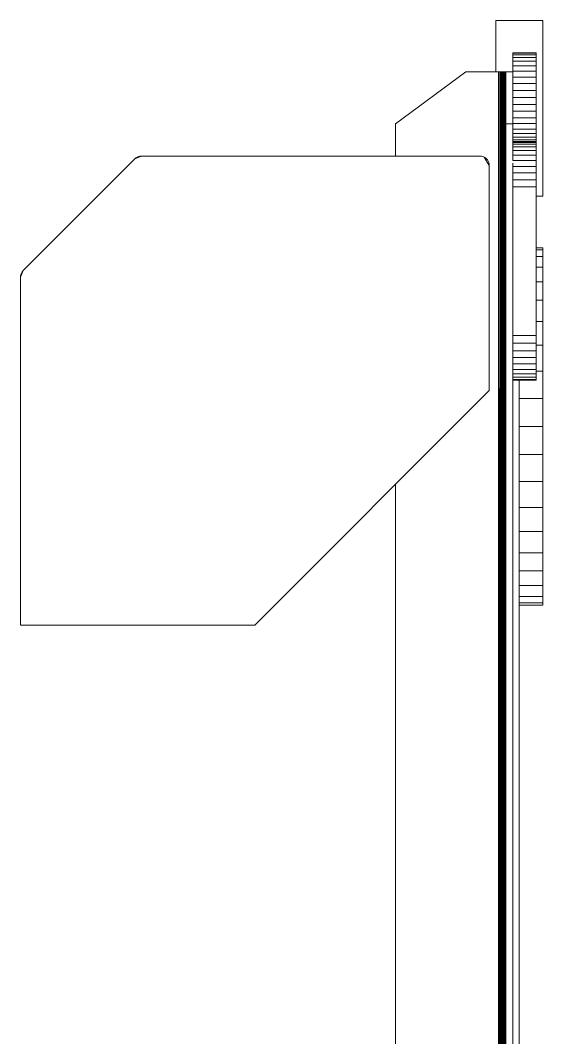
# Model space of a CAD drawing. Header units: centimetres. Extents: x -336 to 16318, y -437 to 1921.
# Drawn here: x 5732.01 to 5754.63, y 164.27 to 207.66 of the extents above; entities that cross this region are included whole.
import ezdxf

# ---------------------------------------------------------------- set-up
doc = ezdxf.new("R2010")
doc.units = ezdxf.units.CM
doc.layers.add('M-EQPM', color=7, linetype='Continuous', lineweight=9)

# ---------------------------------------------------------------- blocks, each defined once
blk = doc.blocks.new('EQ-07-007 - EQ-07-007_dwg_Agrupar_744-1591877-Section 6')
at = {"layer": 'M-EQPM', "color": 253, "true_color": 0x999999}
for p, q in [((5753.288, 182.721), (5753.288, 158.996)), ((5753.288, 182.721), (5753.288, 158.996)), ((5753.288, 158.996), (5753.288, 182.721))]:
    blk.add_line(p, q, dxfattribs=at)
blk = doc.blocks.new('EQ-07-007 - EQ-07-007_dwg_Agrupar_741-1591892-Section 6')
at = {"layer": 'M-EQPM', "color": 136, "true_color": 0x007f7f}
for p, q in [((5752.288, 207.661), (5754.288, 207.661)), ((5752.288, 207.661), (5752.288, 205.468)), ((5752.288, 207.661), (5752.288, 205.468)), ((5752.288, 207.661), (5752.288, 205.468)), ((5754.288, 200.161), (5754.288, 207.661)), ((5754.288, 200.161), (5754.288, 207.661)), ((5793.288, 207.661), (5791.288, 207.661)), ((5791.288, 206.255), (5791.288, 207.661)), ((5791.288, 206.255), (5791.288, 207.661)), ((5791.288, 207.661), (5793.288, 207.661)), ((5793.288, 205.468), (5793.288, 207.661)), ((5793.288, 207.661), (5793.288, 205.468)), ((5793.288, 207.661), (5793.288, 205.468)), ((5754.288, 200.161), (5754.008, 200.161)), ((5754.288, 200.161), (5754.008, 200.161)), ((5755.288, 190.341), (5755.288, 191.709)), ((5755.288, 190.341), (5755.288, 191.709)), ((5755.288, 190.341), (5755.288, 191.709)), ((5755.288, 188.961), (5755.288, 190.341)), ((5755.288, 190.341), (5788.965, 190.341)), ((5788.965, 190.341), (5755.288, 190.341)), ((5755.288, 187.615), (5755.288, 188.961)), ((5755.288, 188.961), (5788.965, 188.961)), ((5755.288, 188.961), (5788.965, 188.961)), ((5755.288, 188.961), (5788.965, 188.961)), ((5755.288, 186.336), (5755.288, 187.615)), ((5755.288, 187.615), (5788.965, 187.615)), ((5755.288, 186.336), (5755.288, 187.615)), ((5788.965, 187.615), (5755.288, 187.615)), ((5755.288, 187.615), (5755.288, 186.336)), ((5755.288, 185.156), (5755.288, 186.336)), ((5755.288, 186.336), (5788.965, 186.336)), ((5755.288, 185.156), (5755.288, 186.336)), ((5755.288, 186.336), (5788.965, 186.336)), ((5755.288, 184.104), (5755.288, 185.156)), ((5755.288, 185.156), (5788.965, 185.156)), ((5755.288, 185.156), (5788.965, 185.156)), ((5755.288, 183.205), (5755.288, 184.104)), ((5755.288, 184.104), (5788.965, 184.104)), ((5755.288, 182.482), (5755.288, 183.205)), ((5755.288, 183.205), (5788.965, 183.205)), ((5755.288, 183.205), (5788.965, 183.205)), ((5755.288, 182.482), (5755.288, 183.205)), ((5755.288, 182.482), (5755.288, 181.952)), ((5755.288, 182.482), (5788.965, 182.482)), ((5788.965, 182.482), (5755.288, 182.482)), ((5755.288, 181.629), (5755.288, 181.952)), ((5755.288, 181.952), (5788.965, 181.952)), ((5755.288, 181.952), (5788.965, 181.952)), ((5755.288, 181.521), (5755.288, 181.629)), ((5755.288, 181.629), (5788.965, 181.629)), ((5788.965, 181.629), (5755.288, 181.629)), ((5755.288, 181.629), (5788.965, 181.629)), ((5755.288, 181.521), (5788.965, 181.521)), ((5755.288, 181.521), (5788.965, 181.521))]:
    blk.add_line(p, q, dxfattribs=at)
at = {"layer": 'M-EQPM', "color": 136, "true_color": 0x007f7f, "flags": 128}
for points in [[(5754.008, 200.161), (5754.288, 200.161), (5754.288, 207.661), (5752.288, 207.661), (5754.288, 207.661)], [(5791.288, 206.255), (5791.288, 207.661), (5793.288, 207.661)], [(5755.288, 187.615), (5755.288, 188.961), (5755.288, 190.341)], [(5788.965, 190.341), (5755.288, 190.341), (5755.288, 188.961)], [(5788.965, 187.615), (5755.288, 187.615), (5755.288, 188.961)], [(5788.965, 186.336), (5755.288, 186.336), (5755.288, 185.156), (5788.965, 185.156)], [(5755.288, 181.521), (5755.288, 181.629), (5755.288, 181.952), (5755.288, 182.482), (5755.288, 183.205), (5755.288, 184.104), (5755.288, 185.156)], [(5788.965, 184.104), (5755.288, 184.104), (5755.288, 185.156)], [(5788.965, 184.104), (5755.288, 184.104), (5755.288, 183.205), (5788.965, 183.205)], [(5788.965, 182.482), (5755.288, 182.482), (5755.288, 181.952)], [(5788.965, 181.952), (5755.288, 181.952), (5755.288, 181.629)], [(5755.288, 181.629), (5755.288, 181.521), (5788.965, 181.521)]]:
    blk.add_lwpolyline(points, dxfattribs=at)
blk = doc.blocks.new('EQ-07-007 - EQ-07-007_dwg_Agrupar_743-1591895-Section 6')
at = {"layer": 'M-EQPM', "color": 136, "true_color": 0x007f7f}
for p, q in [((5754.008, 197.961), (5754.288, 197.961)), ((5754.008, 197.961), (5754.288, 197.961)), ((5754.008, 197.867), (5754.288, 197.867)), ((5754.288, 197.961), (5754.288, 197.867)), ((5754.288, 197.588), (5754.288, 197.867)), ((5754.008, 197.588), (5754.288, 197.588)), ((5754.008, 197.588), (5754.288, 197.588)), ((5754.288, 197.13), (5754.288, 197.588)), ((5754.288, 197.588), (5754.288, 197.13)), ((5754.288, 197.13), (5754.288, 197.588)), ((5754.008, 197.13), (5754.288, 197.13)), ((5754.288, 197.13), (5754.008, 197.13)), ((5754.288, 197.13), (5754.288, 196.505)), ((5754.288, 196.505), (5754.288, 197.13)), ((5754.008, 196.505), (5754.288, 196.505)), ((5754.008, 196.505), (5754.288, 196.505)), ((5754.288, 195.729), (5754.288, 196.505)), ((5754.008, 195.729), (5754.288, 195.729)), ((5754.288, 194.819), (5754.288, 195.729)), ((5754.008, 194.819), (5754.288, 194.819)), ((5754.008, 194.819), (5754.288, 194.819)), ((5754.288, 193.8), (5754.288, 194.819)), ((5754.008, 193.8), (5754.288, 193.8)), ((5754.288, 193.8), (5754.008, 193.8)), ((5754.288, 192.695), (5754.288, 193.8)), ((5754.008, 192.695), (5754.288, 192.695)), ((5754.288, 191.533), (5754.288, 192.695)), ((5753.288, 191.533), (5753.288, 192.329)), ((5753.288, 190.341), (5753.288, 191.533)), ((5753.288, 191.533), (5754.288, 191.533)), ((5753.288, 191.533), (5753.288, 190.341)), ((5754.288, 191.533), (5753.288, 191.533)), ((5754.288, 190.341), (5754.288, 191.533)), ((5754.288, 190.341), (5754.288, 191.533)), ((5753.288, 189.148), (5753.288, 190.341)), ((5753.288, 190.341), (5754.288, 190.341)), ((5753.288, 189.148), (5753.288, 190.341)), ((5754.288, 189.148), (5754.288, 190.341)), ((5754.288, 189.148), (5754.288, 190.341)), ((5753.288, 187.986), (5753.288, 189.148)), ((5753.288, 189.148), (5754.288, 189.148)), ((5753.288, 187.986), (5753.288, 189.148)), ((5753.288, 189.148), (5754.288, 189.148)), ((5754.288, 187.986), (5754.288, 189.148)), ((5754.288, 187.986), (5754.288, 189.148)), ((5753.288, 186.881), (5753.288, 187.986)), ((5753.288, 187.986), (5754.288, 187.986)), ((5753.288, 186.881), (5753.288, 187.986)), ((5753.288, 186.881), (5753.288, 187.986)), ((5753.288, 187.986), (5754.288, 187.986)), ((5754.288, 186.881), (5754.288, 187.986)), ((5754.288, 187.986), (5754.288, 186.881)), ((5754.288, 186.881), (5754.288, 187.986)), ((5753.288, 185.862), (5753.288, 186.881)), ((5753.288, 186.881), (5754.288, 186.881)), ((5753.288, 185.862), (5753.288, 186.881)), ((5754.288, 185.862), (5754.288, 186.881)), ((5754.288, 185.862), (5754.288, 186.881)), ((5753.288, 184.952), (5753.288, 185.862)), ((5753.288, 185.862), (5754.288, 185.862)), ((5753.288, 185.862), (5754.288, 185.862)), ((5754.288, 184.952), (5754.288, 185.862)), ((5753.288, 184.176), (5753.288, 184.952)), ((5753.288, 184.952), (5754.288, 184.952)), ((5753.288, 184.952), (5753.288, 184.176)), ((5754.288, 184.952), (5754.288, 184.176)), ((5754.288, 184.176), (5754.288, 184.952)), ((5753.288, 183.551), (5753.288, 184.176)), ((5753.288, 184.176), (5754.288, 184.176)), ((5753.288, 183.551), (5753.288, 184.176)), ((5753.288, 184.176), (5754.288, 184.176)), ((5753.288, 183.551), (5753.288, 184.176)), ((5754.288, 183.551), (5754.288, 184.176)), ((5754.288, 183.551), (5754.288, 184.176)), ((5753.288, 183.093), (5753.288, 183.551)), ((5753.288, 183.551), (5754.288, 183.551)), ((5753.288, 183.093), (5753.288, 183.551)), ((5754.288, 183.551), (5753.288, 183.551)), ((5754.288, 183.093), (5754.288, 183.551)), ((5754.288, 183.093), (5754.288, 183.551)), ((5753.288, 182.814), (5753.288, 183.093)), ((5753.288, 183.093), (5754.288, 183.093)), ((5753.288, 182.721), (5753.288, 182.814)), ((5753.288, 182.814), (5754.288, 182.814)), ((5753.288, 182.721), (5754.288, 182.721)), ((5754.288, 183.093), (5754.288, 182.814)), ((5754.288, 182.721), (5754.288, 182.814))]:
    blk.add_line(p, q, dxfattribs=at)
at = {"layer": 'M-EQPM', "color": 136, "true_color": 0x007f7f, "flags": 128}
for points in [[(5754.288, 197.588), (5754.288, 197.867), (5754.288, 197.961), (5754.008, 197.961)], [(5754.008, 197.867), (5754.288, 197.867), (5754.288, 197.961)], [(5754.008, 197.867), (5754.288, 197.867), (5754.288, 197.588), (5754.008, 197.588)], [(5754.008, 196.505), (5754.288, 196.505), (5754.288, 197.13), (5754.008, 197.13)], [(5754.288, 196.505), (5754.288, 195.729), (5754.008, 195.729)], [(5754.288, 194.819), (5754.288, 195.729), (5754.288, 196.505)], [(5754.288, 194.819), (5754.288, 195.729), (5754.008, 195.729)], [(5754.008, 194.819), (5754.288, 194.819), (5754.288, 193.8)], [(5754.288, 192.695), (5754.288, 193.8), (5754.288, 194.819)], [(5754.288, 192.695), (5754.288, 193.8), (5754.008, 193.8)], [(5753.288, 192.329), (5753.288, 191.533), (5754.288, 191.533), (5754.288, 192.695)], [(5754.288, 190.341), (5754.288, 191.533), (5754.288, 192.695)], [(5753.288, 190.341), (5753.288, 191.533), (5753.288, 192.329)], [(5753.288, 190.341), (5754.288, 190.341), (5753.288, 190.341), (5753.288, 189.148), (5754.288, 189.148), (5754.288, 190.341)], [(5754.288, 189.148), (5754.288, 187.986), (5753.288, 187.986), (5753.288, 189.148)], [(5754.288, 186.881), (5753.288, 186.881), (5753.288, 185.862), (5754.288, 185.862), (5754.288, 186.881), (5753.288, 186.881)], [(5753.288, 184.176), (5753.288, 184.952), (5753.288, 185.862)], [(5754.288, 185.862), (5754.288, 184.952), (5753.288, 184.952)], [(5754.288, 184.952), (5753.288, 184.952), (5753.288, 185.862)], [(5754.288, 184.176), (5754.288, 184.952), (5754.288, 185.862)], [(5753.288, 184.176), (5754.288, 184.176), (5754.288, 183.551)], [(5753.288, 183.093), (5753.288, 183.551), (5754.288, 183.551), (5754.288, 183.093)], [(5753.288, 182.721), (5753.288, 182.814), (5753.288, 183.093)], [(5754.288, 183.093), (5753.288, 183.093), (5753.288, 182.814), (5754.288, 182.814), (5754.288, 183.093), (5753.288, 183.093)], [(5753.288, 182.814), (5753.288, 182.721), (5754.288, 182.721)], [(5753.288, 182.721), (5754.288, 182.721), (5754.288, 182.814), (5753.288, 182.814)], [(5754.288, 182.721), (5754.288, 182.814), (5754.288, 183.093)]]:
    blk.add_lwpolyline(points, dxfattribs=at)
blk.add_lwpolyline([(5754.008, 192.695), (5754.288, 192.695)], close=True, dxfattribs=at)
blk = doc.blocks.new('EQ-07-007 - EQ-07-007_dwg-1591871-Section 6')
for name in ['EQ-07-007 - EQ-07-007_dwg_Agrupar_741-1591892-Section 6', 'EQ-07-007 - EQ-07-007_dwg_Agrupar_743-1591895-Section 6', 'EQ-07-007 - EQ-07-007_dwg_Agrupar_744-1591877-Section 6']:
    blk.add_blockref(name, (0, 0))
blk = doc.blocks.new('EQ-07-007 - EQ-07-007-1585142-Section 6')
blk.add_blockref('EQ-07-007 - EQ-07-007_dwg-1591871-Section 6', (0, 0))
blk = doc.blocks.new('EQ-07-008 - EQ-07-008_dwg_Agrupar_499-1585991-Section 6')
at = {"layer": 'M-EQPM', "color": 136, "true_color": 0x007f7f}
for p, q in [((5751.008, 205.468), (5748.008, 203.248)), ((5751.008, 205.468), (5752.408, 205.468)), ((5752.455, 205.468), (5752.408, 205.468)), ((5752.408, 205.468), (5752.408, 124.438)), ((5752.408, 205.468), (5752.408, 124.438)), ((5752.5, 205.468), (5752.455, 205.468)), ((5752.455, 205.468), (5752.455, 124.438)), ((5752.544, 205.468), (5752.5, 205.468)), ((5752.5, 205.468), (5752.5, 124.438)), ((5752.584, 205.468), (5752.544, 205.468)), ((5752.544, 205.468), (5752.544, 124.438)), ((5752.62, 205.468), (5752.584, 205.468)), ((5752.584, 205.468), (5752.584, 124.438)), ((5752.65, 205.468), (5752.62, 205.468)), ((5752.62, 205.468), (5752.62, 124.438)), ((5752.675, 205.468), (5752.65, 205.468)), ((5752.65, 205.468), (5752.65, 124.438)), ((5752.693, 205.468), (5752.675, 205.468)), ((5752.675, 205.468), (5752.675, 124.438)), ((5752.704, 205.468), (5752.693, 205.468)), ((5752.693, 205.468), (5752.693, 124.438)), ((5752.708, 205.468), (5752.704, 205.468)), ((5753.008, 205.468), (5752.708, 205.468)), ((5752.708, 205.468), (5752.708, 203.248)), ((5752.708, 205.468), (5752.708, 205)), ((5752.708, 203.248), (5752.708, 205.468)), ((5753.008, 205.468), (5752.708, 205.468)), ((5748.008, 203.248), (5748.008, 201.868)), ((5748.008, 201.868), (5748.008, 203.248)), ((5752.708, 203.248), (5752.708, 124.438)), ((5753.008, 203.248), (5752.708, 203.248)), ((5752.708, 124.438), (5752.708, 203.248)), ((5752.708, 203.248), (5753.008, 203.248)), ((5753.008, 155.518), (5753.008, 201.571)), ((5753.008, 201.571), (5753.008, 155.518)), ((5748.008, 187.868), (5748.008, 124.438)), ((5748.008, 124.438), (5748.008, 187.868)), ((5748.008, 124.438), (5748.008, 187.868))]:
    blk.add_line(p, q, dxfattribs=at)
at = {"layer": 'M-EQPM', "color": 136, "true_color": 0x007f7f, "flags": 128}
for points in [[(5748.008, 201.868), (5748.008, 203.248), (5751.008, 205.468)], [(5748.008, 203.248), (5751.008, 205.468), (5752.408, 205.468)], [(5752.704, 205.468), (5752.693, 205.468), (5752.675, 205.468), (5752.65, 205.468), (5752.62, 205.468), (5752.584, 205.468), (5752.544, 205.468), (5752.5, 205.468), (5752.455, 205.468), (5752.408, 205.468), (5751.008, 205.468)], [(5752.447, 124.438), (5752.408, 205.468), (5752.455, 205.468), (5752.455, 124.438)], [(5752.5, 124.438), (5752.5, 205.468), (5752.455, 205.468), (5752.455, 124.438)], [(5752.5, 124.438), (5752.5, 205.468), (5752.544, 205.468), (5752.584, 205.468), (5752.62, 205.468), (5752.62, 124.438)], [(5752.675, 124.438), (5752.675, 205.468), (5752.65, 205.468), (5752.62, 205.468), (5752.62, 124.438)], [(5752.675, 124.438), (5752.675, 205.468), (5752.693, 205.468), (5752.704, 205.468)], [(5753.008, 205.468), (5752.708, 205.468), (5752.708, 203.248)], [(5752.708, 124.438), (5752.708, 203.248), (5753.008, 203.248)], [(5753.008, 201.571), (5753.008, 155.518), (5788.965, 155.518)]]:
    blk.add_lwpolyline(points, dxfattribs=at)
for points in [[(5752.544, 124.438), (5752.544, 205.468)], [(5752.584, 124.438), (5752.584, 205.468)], [(5752.65, 124.438), (5752.65, 205.468)], [(5752.693, 124.438), (5752.693, 205.468)]]:
    blk.add_lwpolyline(points, close=True, dxfattribs=at)
blk = doc.blocks.new('EQ-07-008 - EQ-07-008_dwg_Agrupar_717-1585995-Section 6')
at = {"layer": 'M-EQPM', "color": 136, "true_color": 0x007f7f}
for p, q in [((5754.008, 206.278), (5753.008, 206.278)), ((5754.008, 206.278), (5753.008, 206.278)), ((5753.008, 206.278), (5753.008, 206.255)), ((5753.008, 206.278), (5753.008, 206.257)), ((5754.008, 206.278), (5753.008, 206.278)), ((5753.008, 206.257), (5753.008, 206.278)), ((5753.008, 206.185), (5753.008, 206.255)), ((5754.008, 206.255), (5753.008, 206.255)), ((5753.008, 206.185), (5753.008, 206.071)), ((5754.008, 206.185), (5753.008, 206.185)), ((5754.008, 206.255), (5754.008, 206.278)), ((5754.008, 206.257), (5754.008, 206.278)), ((5754.008, 206.257), (5754.008, 206.278)), ((5754.008, 206.185), (5754.008, 206.255)), ((5754.008, 206.071), (5754.008, 206.185)), ((5753.008, 206.071), (5753.008, 205.915)), ((5754.008, 206.071), (5753.008, 206.071)), ((5753.008, 205.72), (5753.008, 205.915)), ((5754.008, 205.915), (5753.008, 205.915)), ((5753.008, 205.72), (5753.008, 205.493)), ((5754.008, 205.72), (5753.008, 205.72)), ((5753.008, 205.72), (5753.008, 205.493)), ((5754.008, 205.915), (5754.008, 206.071)), ((5754.008, 205.72), (5754.008, 205.915)), ((5754.008, 205.493), (5754.008, 205.72)), ((5754.008, 205.493), (5754.008, 205.72)), ((5753.008, 205.493), (5753.008, 205.238)), ((5754.008, 205.493), (5753.008, 205.493)), ((5754.008, 205.493), (5753.008, 205.493)), ((5754.008, 205.238), (5754.008, 205.493)), ((5753.008, 205.238), (5753.008, 204.962)), ((5754.008, 205.238), (5753.008, 205.238)), ((5753.008, 204.962), (5753.008, 204.671)), ((5754.008, 204.962), (5753.008, 204.962)), ((5754.008, 204.962), (5753.008, 204.962)), ((5754.008, 204.962), (5754.008, 205.238)), ((5754.008, 205.238), (5754.008, 204.962)), ((5754.008, 204.671), (5754.008, 204.962)), ((5753.008, 204.373), (5753.008, 204.671)), ((5754.008, 204.671), (5753.008, 204.671)), ((5754.008, 204.671), (5753.008, 204.671)), ((5753.008, 204.075), (5753.008, 204.373)), ((5754.008, 204.373), (5753.008, 204.373)), ((5754.008, 204.373), (5754.008, 204.671)), ((5754.008, 204.373), (5754.008, 204.671)), ((5754.008, 204.075), (5754.008, 204.373)), ((5753.008, 204.075), (5753.008, 203.785)), ((5754.008, 204.075), (5753.008, 204.075)), ((5753.008, 204.075), (5754.008, 204.075)), ((5754.008, 203.785), (5754.008, 204.075)), ((5753.008, 203.785), (5753.008, 203.509)), ((5754.008, 203.785), (5753.008, 203.785)), ((5753.008, 203.509), (5753.008, 203.254)), ((5754.008, 203.509), (5753.008, 203.509)), ((5754.008, 203.509), (5754.008, 203.785)), ((5754.008, 203.254), (5754.008, 203.509)), ((5753.008, 203.254), (5753.008, 203.026)), ((5754.008, 203.254), (5753.008, 203.254)), ((5754.008, 203.254), (5753.008, 203.254)), ((5753.008, 203.254), (5753.008, 203.026)), ((5754.008, 203.026), (5754.008, 203.254)), ((5753.008, 203.026), (5753.008, 202.832)), ((5754.008, 203.026), (5753.008, 203.026)), ((5753.008, 203.026), (5753.008, 202.832)), ((5753.008, 202.676), (5753.008, 202.832)), ((5754.008, 202.832), (5753.008, 202.832)), ((5754.008, 202.832), (5753.008, 202.832)), ((5753.008, 202.676), (5753.008, 202.562)), ((5754.008, 202.676), (5753.008, 202.676)), ((5754.008, 202.832), (5754.008, 203.026)), ((5754.008, 203.026), (5754.008, 202.832)), ((5754.008, 202.676), (5754.008, 202.832)), ((5754.008, 202.562), (5754.008, 202.676)), ((5753.008, 202.562), (5753.008, 202.492)), ((5754.008, 202.562), (5753.008, 202.562)), ((5753.008, 202.468), (5753.008, 202.492)), ((5754.008, 202.492), (5753.008, 202.492)), ((5754.008, 202.468), (5753.008, 202.468)), ((5754.008, 202.468), (5753.008, 202.468)), ((5753.008, 202.468), (5753.008, 202.445)), ((5753.008, 202.445), (5753.008, 202.375)), ((5754.008, 202.445), (5753.008, 202.445)), ((5753.008, 202.375), (5753.008, 202.261)), ((5754.008, 202.375), (5753.008, 202.375)), ((5753.008, 202.261), (5753.008, 202.105)), ((5754.008, 202.261), (5753.008, 202.261)), ((5754.008, 202.492), (5754.008, 202.562)), ((5754.008, 202.468), (5754.008, 202.492)), ((5754.008, 202.453), (5754.008, 202.489)), ((5754.008, 202.453), (5754.008, 202.489)), ((5754.008, 202.453), (5754.008, 202.489)), ((5754.008, 202.445), (5754.008, 202.468)), ((5754.008, 202.375), (5754.008, 202.445)), ((5754.008, 202.261), (5754.008, 202.375)), ((5754.008, 202.105), (5754.008, 202.261)), ((5753.008, 202.105), (5753.008, 201.91)), ((5754.008, 202.105), (5753.008, 202.105)), ((5753.008, 201.91), (5753.008, 201.683)), ((5754.008, 201.91), (5753.008, 201.91)), ((5754.008, 201.91), (5754.008, 202.105)), ((5754.008, 201.683), (5754.008, 201.91)), ((5754.008, 201.683), (5753.008, 201.683)), ((5754.008, 201.428), (5753.008, 201.428)), ((5754.008, 201.428), (5754.008, 201.683)), ((5754.008, 201.152), (5754.008, 201.428)), ((5754.008, 201.152), (5753.008, 201.152)), ((5754.008, 200.861), (5754.008, 201.152)), ((5754.008, 200.861), (5753.008, 200.861)), ((5754.008, 200.563), (5753.008, 200.563)), ((5754.008, 200.563), (5754.008, 200.861)), ((5754.008, 194.213), (5754.008, 200.563)), ((5754.008, 194.213), (5753.008, 194.213)), ((5754.008, 194.213), (5753.008, 194.213)), ((5753.008, 194.213), (5754.008, 194.213)), ((5754.008, 193.887), (5754.008, 194.213)), ((5754.008, 194.213), (5754.008, 193.887)), ((5754.008, 193.887), (5753.008, 193.887)), ((5753.008, 193.887), (5754.008, 193.887)), ((5754.008, 193.571), (5753.008, 193.571)), ((5754.008, 193.571), (5754.008, 193.887)), ((5754.008, 193.274), (5754.008, 193.571)), ((5754.008, 193.274), (5753.008, 193.274)), ((5753.008, 193.274), (5754.008, 193.274)), ((5753.008, 193.274), (5754.008, 193.274)), ((5754.008, 193.004), (5754.008, 193.274)), ((5754.008, 193.274), (5754.008, 193.004)), ((5754.008, 193.004), (5753.008, 193.004)), ((5753.008, 193.004), (5754.008, 193.004)), ((5754.008, 192.77), (5753.008, 192.77)), ((5754.008, 192.77), (5753.008, 192.77)), ((5754.008, 192.77), (5754.008, 193.004)), ((5754.008, 193.004), (5754.008, 192.77)), ((5754.008, 192.578), (5754.008, 192.77)), ((5754.008, 192.578), (5753.008, 192.578)), ((5754.008, 192.435), (5753.008, 192.435)), ((5754.008, 192.345), (5753.008, 192.345)), ((5754.008, 192.345), (5753.008, 192.345)), ((5753.008, 192.309), (5753.008, 192.329)), ((5754.008, 192.329), (5753.008, 192.329)), ((5753.008, 192.329), (5754.008, 192.329)), ((5754.008, 192.309), (5753.008, 192.309)), ((5754.008, 192.435), (5754.008, 192.578)), ((5754.008, 192.345), (5754.008, 192.435)), ((5754.008, 192.345), (5754.008, 192.309)), ((5754.008, 192.329), (5754.008, 192.309))]:
    blk.add_line(p, q, dxfattribs=at)
at = {"layer": 'M-EQPM', "color": 136, "true_color": 0x007f7f, "flags": 128}
for points in [[(5754.008, 206.255), (5753.008, 206.255), (5753.008, 206.278), (5754.008, 206.278)], [(5753.008, 206.278), (5754.008, 206.278), (5754.008, 206.255)], [(5754.008, 206.278), (5754.008, 206.255), (5754.008, 206.185), (5753.008, 206.185), (5753.008, 206.255), (5754.008, 206.255), (5754.008, 206.185), (5754.008, 206.071), (5754.008, 205.915), (5754.008, 205.72)], [(5753.008, 206.257), (5753.008, 206.278), (5754.008, 206.278), (5754.008, 206.257)], [(5753.008, 206.278), (5753.008, 206.255), (5753.008, 206.185)], [(5753.008, 206.185), (5753.008, 206.071), (5753.008, 205.915), (5753.008, 205.72)], [(5754.008, 205.72), (5753.008, 205.72), (5754.008, 205.72), (5754.008, 205.915), (5753.008, 205.915), (5753.008, 205.72)], [(5753.008, 205.72), (5753.008, 205.493), (5754.008, 205.493)], [(5754.008, 205.72), (5754.008, 205.493), (5754.008, 205.238), (5754.008, 204.962), (5754.008, 204.671), (5754.008, 204.373), (5754.008, 204.075), (5754.008, 203.785), (5754.008, 203.509), (5754.008, 203.254), (5754.008, 203.026)], [(5753.008, 204.962), (5753.008, 205.238), (5754.008, 205.238), (5754.008, 205.493)], [(5753.008, 205.493), (5753.008, 205.238), (5754.008, 205.238)], [(5753.008, 205.493), (5753.008, 205.238), (5753.008, 204.962)], [(5753.008, 204.962), (5753.008, 204.671), (5753.008, 204.373), (5753.008, 204.075), (5753.008, 203.785)], [(5753.008, 204.671), (5753.008, 204.373), (5754.008, 204.373)], [(5754.008, 204.075), (5754.008, 204.373), (5753.008, 204.373), (5753.008, 204.075)], [(5753.008, 203.785), (5754.008, 203.785), (5754.008, 204.075), (5753.008, 204.075), (5753.008, 203.785), (5754.008, 203.785)], [(5754.008, 203.785), (5754.008, 203.509), (5753.008, 203.509), (5753.008, 203.785)], [(5753.008, 203.785), (5753.008, 203.509), (5753.008, 203.254)], [(5753.008, 203.254), (5753.008, 203.509), (5754.008, 203.509), (5754.008, 203.254)], [(5754.008, 203.026), (5754.008, 203.254), (5753.008, 203.254), (5753.008, 203.026)], [(5754.008, 202.832), (5753.008, 202.832), (5753.008, 203.026), (5754.008, 203.026)], [(5753.008, 203.026), (5754.008, 203.026), (5754.008, 202.832)], [(5754.008, 202.676), (5753.008, 202.676), (5754.008, 202.676), (5754.008, 202.832)], [(5753.008, 202.832), (5753.008, 202.676), (5753.008, 202.562), (5754.008, 202.562), (5754.008, 202.676)], [(5753.008, 202.832), (5753.008, 202.676), (5753.008, 202.562), (5753.008, 202.492), (5753.008, 202.468)], [(5754.008, 202.832), (5754.008, 202.676), (5754.008, 202.562), (5754.008, 202.492), (5754.008, 202.468)], [(5753.008, 202.468), (5754.008, 202.468), (5754.008, 202.492), (5753.008, 202.492), (5753.008, 202.468), (5754.008, 202.468)], [(5753.008, 201.683), (5754.008, 201.683), (5753.008, 201.683), (5753.008, 201.91), (5754.008, 201.91), (5754.008, 202.105), (5754.008, 202.261), (5754.008, 202.375), (5753.008, 202.375), (5753.008, 202.445), (5754.008, 202.445), (5753.008, 202.445), (5753.008, 202.468), (5754.008, 202.468), (5753.008, 202.468)], [(5754.008, 202.468), (5754.008, 202.445), (5754.008, 202.375), (5753.008, 202.375), (5753.008, 202.261), (5754.008, 202.261), (5753.008, 202.261), (5753.008, 202.105), (5754.008, 202.105), (5753.008, 202.105), (5753.008, 201.91), (5754.008, 201.91), (5754.008, 201.683), (5754.008, 201.428), (5753.008, 201.428)], [(5753.008, 202.468), (5753.008, 202.445), (5753.008, 202.375), (5753.008, 202.261), (5753.008, 202.105), (5753.008, 201.91), (5753.008, 201.683)], [(5754.008, 202.468), (5754.008, 202.445), (5754.008, 202.375), (5754.008, 202.261), (5754.008, 202.105), (5754.008, 201.91), (5754.008, 201.683), (5754.008, 201.428), (5754.008, 201.152), (5754.008, 200.861), (5754.008, 200.563), (5754.008, 194.213)], [(5754.008, 194.213), (5754.008, 200.563), (5754.008, 200.861), (5754.008, 201.152), (5754.008, 201.428), (5753.008, 201.428)], [(5753.008, 193.887), (5754.008, 193.887), (5754.008, 194.213)], [(5754.008, 193.887), (5754.008, 193.571), (5753.008, 193.571)], [(5754.008, 193.274), (5754.008, 193.571), (5753.008, 193.571)], [(5754.008, 193.887), (5754.008, 193.571), (5754.008, 193.274)], [(5754.008, 193.274), (5754.008, 193.004), (5753.008, 193.004)], [(5754.008, 192.578), (5753.008, 192.578), (5754.008, 192.578), (5754.008, 192.77), (5753.008, 192.77)], [(5754.008, 193.004), (5754.008, 192.77), (5754.008, 192.578)], [(5753.008, 192.435), (5754.008, 192.435), (5754.008, 192.578)], [(5753.008, 192.435), (5754.008, 192.435), (5754.008, 192.345)], [(5754.008, 192.309), (5753.008, 192.309), (5754.008, 192.309), (5754.008, 192.345), (5753.008, 192.345)], [(5753.008, 192.329), (5754.008, 192.329), (5754.008, 192.309)], [(5754.008, 192.578), (5754.008, 192.435), (5754.008, 192.345), (5754.008, 192.309), (5754.008, 192.329)]]:
    blk.add_lwpolyline(points, dxfattribs=at)
for points in [[(5754.008, 205.915), (5754.008, 206.071), (5753.008, 206.071), (5753.008, 206.185), (5754.008, 206.185), (5754.008, 206.071), (5753.008, 206.071), (5753.008, 205.915)], [(5754.008, 204.671), (5753.008, 204.671), (5753.008, 204.962), (5754.008, 204.962)], [(5754.008, 202.492), (5753.008, 202.492), (5753.008, 202.562), (5754.008, 202.562)], [(5753.008, 201.152), (5754.008, 201.152)], [(5753.008, 200.861), (5754.008, 200.861)], [(5753.008, 200.563), (5754.008, 200.563)]]:
    blk.add_lwpolyline(points, close=True, dxfattribs=at)
blk = doc.blocks.new('EQ-07-008 - EQ-07-008_dwg_Agrupar_719-1585996-Section 6')
at = {"layer": 'M-EQPM', "color": 136, "true_color": 0x007f7f}
for p, q in [((5736.89, 201.751), (5737.173, 201.868)), ((5736.89, 201.751), (5736.938, 201.792)), ((5736.938, 201.792), (5736.89, 201.751)), ((5736.992, 201.825), (5736.938, 201.792)), ((5736.992, 201.825), (5736.938, 201.792)), ((5737.05, 201.849), (5736.992, 201.825)), ((5736.992, 201.825), (5737.05, 201.849)), ((5737.05, 201.849), (5737.111, 201.863)), ((5737.05, 201.849), (5737.111, 201.863)), ((5737.173, 201.868), (5737.111, 201.863)), ((5737.111, 201.863), (5737.173, 201.868)), ((5751.608, 201.868), (5737.173, 201.868)), ((5751.608, 201.868), (5737.173, 201.868)), ((5751.67, 201.863), (5751.608, 201.868)), ((5751.67, 201.863), (5751.608, 201.868)), ((5751.731, 201.849), (5751.67, 201.863)), ((5751.67, 201.863), (5751.731, 201.849)), ((5751.789, 201.825), (5751.731, 201.849)), ((5751.789, 201.825), (5752.008, 201.468)), ((5751.789, 201.825), (5751.843, 201.792)), ((5751.89, 201.751), (5751.843, 201.792)), ((5751.89, 201.751), (5751.843, 201.792)), ((5732.125, 196.986), (5736.89, 201.751)), ((5732.125, 196.986), (5736.89, 201.751)), ((5732.125, 196.986), (5736.89, 201.751)), ((5751.931, 201.704), (5751.89, 201.751)), ((5751.89, 201.751), (5751.931, 201.704)), ((5751.964, 201.65), (5751.931, 201.704)), ((5751.964, 201.65), (5751.931, 201.704)), ((5751.988, 201.592), (5751.964, 201.65)), ((5751.964, 201.65), (5751.988, 201.592)), ((5752.003, 201.531), (5751.988, 201.592)), ((5751.988, 201.592), (5752.003, 201.531)), ((5752.008, 201.468), (5752.003, 201.531)), ((5752.008, 201.468), (5752.003, 201.531)), ((5752.008, 191.868), (5752.008, 201.468)), ((5752.008, 191.868), (5752.008, 201.468)), ((5732.008, 196.703), (5732.125, 196.986)), ((5732.013, 196.765), (5732.008, 196.703)), ((5732.008, 196.703), (5732.013, 196.765)), ((5732.008, 181.868), (5732.008, 196.703)), ((5732.008, 196.703), (5732.008, 181.868)), ((5732.013, 196.765), (5732.027, 196.826)), ((5732.027, 196.826), (5732.051, 196.884)), ((5732.051, 196.884), (5732.084, 196.938)), ((5732.084, 196.938), (5732.051, 196.884)), ((5732.084, 196.938), (5732.125, 196.986)), ((5732.125, 196.986), (5732.084, 196.938)), ((5742.008, 181.868), (5752.008, 191.868)), ((5752.008, 191.868), (5742.008, 181.868)), ((5732.008, 181.868), (5742.008, 181.868)), ((5732.008, 181.868), (5742.008, 181.868))]:
    blk.add_line(p, q, dxfattribs=at)
at = {"layer": 'M-EQPM', "color": 136, "true_color": 0x007f7f, "flags": 128}
for points in [[(5751.789, 201.825), (5751.731, 201.849), (5751.67, 201.863), (5751.608, 201.868), (5737.173, 201.868)], [(5751.843, 201.792), (5751.789, 201.825), (5751.731, 201.849)], [(5752.008, 201.468), (5752.008, 191.868), (5742.008, 181.868), (5732.008, 181.868), (5732.008, 196.703)], [(5732.013, 196.765), (5732.027, 196.826), (5732.051, 196.884)]]:
    blk.add_lwpolyline(points, dxfattribs=at)
blk = doc.blocks.new('EQ-07-008 - EQ-07-008_dwg-1585974-Section 6')
for name in ['EQ-07-008 - EQ-07-008_dwg_Agrupar_717-1585995-Section 6', 'EQ-07-008 - EQ-07-008_dwg_Agrupar_499-1585991-Section 6', 'EQ-07-008 - EQ-07-008_dwg_Agrupar_719-1585996-Section 6']:
    blk.add_blockref(name, (0, 0))
blk = doc.blocks.new('EQ-07-008 - EQ-07-008-1586000-Section 6')
blk.add_blockref('EQ-07-008 - EQ-07-008_dwg-1585974-Section 6', (0, 0))
blk = doc.blocks.new('PQ_RVR_MEP-01_ZZ_ZZ_MO_T_A_rvt-1-Section 6')
at = {"layer": 'M-EQPM', "color": 7, "lineweight": 9, "true_color": 0xffffff}
for name in ['EQ-07-008 - EQ-07-008-1586000-Section 6', 'EQ-07-007 - EQ-07-007-1585142-Section 6']:
    blk.add_blockref(name, (0, 0), dxfattribs=at)

msp = doc.modelspace()

# ---------------------------------------------------------------- block references
at = {"lineweight": 5}
msp.add_blockref('PQ_RVR_MEP-01_ZZ_ZZ_MO_T_A_rvt-1-Section 6', (0, 0), dxfattribs=at)

doc.saveas('drawing.dxf')
